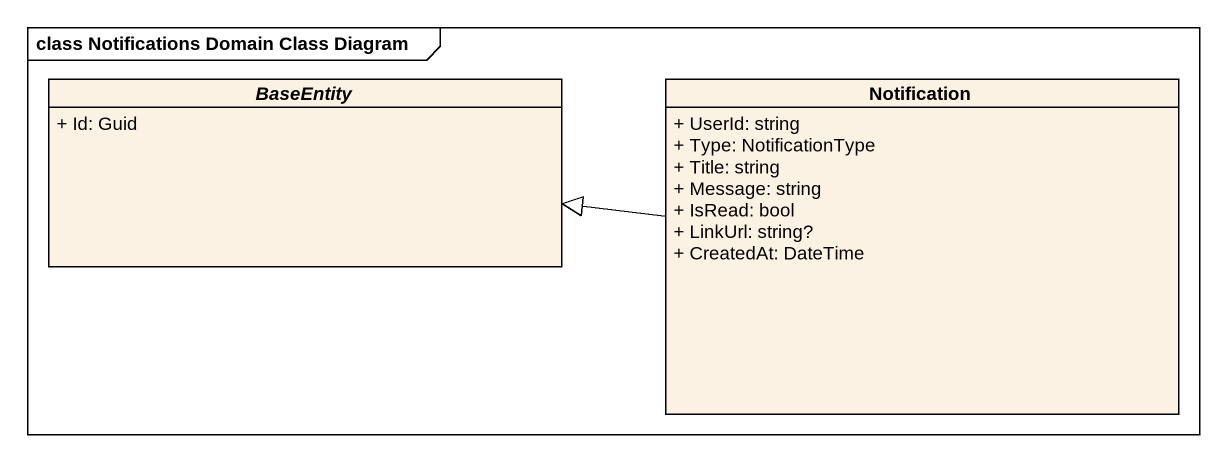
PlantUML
@startuml
mainframe class Notifications Domain Class Diagram
hide circle
hide empty members
skinparam classAttributeIconSize 0
abstract class BaseEntity {
  + Id: Guid
}
class Notification {
  + UserId: string
  + Type: NotificationType
  + Title: string
  + Message: string
  + IsRead: bool
  + LinkUrl: string?
  + CreatedAt: DateTime
}
Notification -left-|> BaseEntity
@enduml
